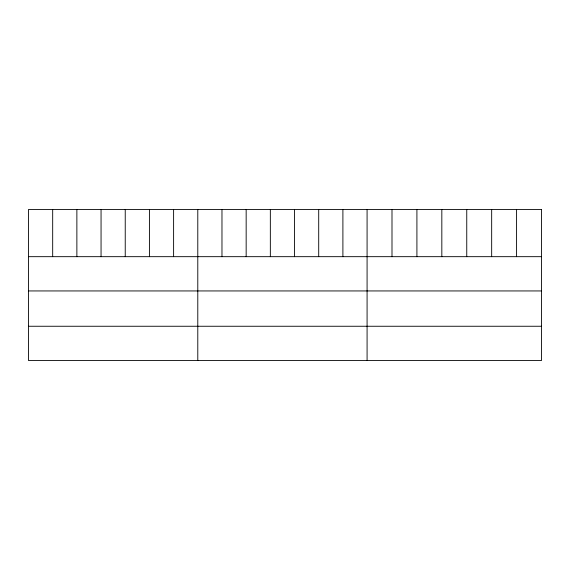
<?xml version="1.0" encoding="UTF-8"?>
<svg xmlns="http://www.w3.org/2000/svg" width="570" height="570" viewBox="0 0 570 570"><rect width="100%" height="100%" fill="white"/><g stroke="black" fill="none" stroke-linecap="round" stroke-linejoin="round"><path stroke-width="0.85" d="M28.5 256.671L541.5 256.671M28.5 290.942L541.5 290.942M28.5 326.254L541.5 326.254M516.584 209.475L516.584 256.671M491.668 209.475L491.668 256.671M466.752 209.475L466.752 256.671M441.828 209.475L441.828 256.671M416.912 209.475L416.912 256.671M391.996 209.475L391.996 256.671M367.08 209.475L367.08 360.525M342.898 209.475L342.898 256.671M318.708 209.475L318.708 256.671M294.526 209.475L294.526 256.671M270.344 209.475L270.344 256.671M246.162 209.475L246.162 256.671M221.972 209.475L221.972 256.671M197.79 209.475L197.79 360.525M173.608 209.475L173.608 256.671M149.418 209.475L149.418 256.671M125.236 209.475L125.236 256.671M101.054 209.475L101.054 256.671M76.872 209.475L76.872 256.671M52.682 209.475L52.682 256.671M541.5 209.475L28.5 209.475L28.5 360.525L541.5 360.525L541.5 209.475"/></g></svg>
